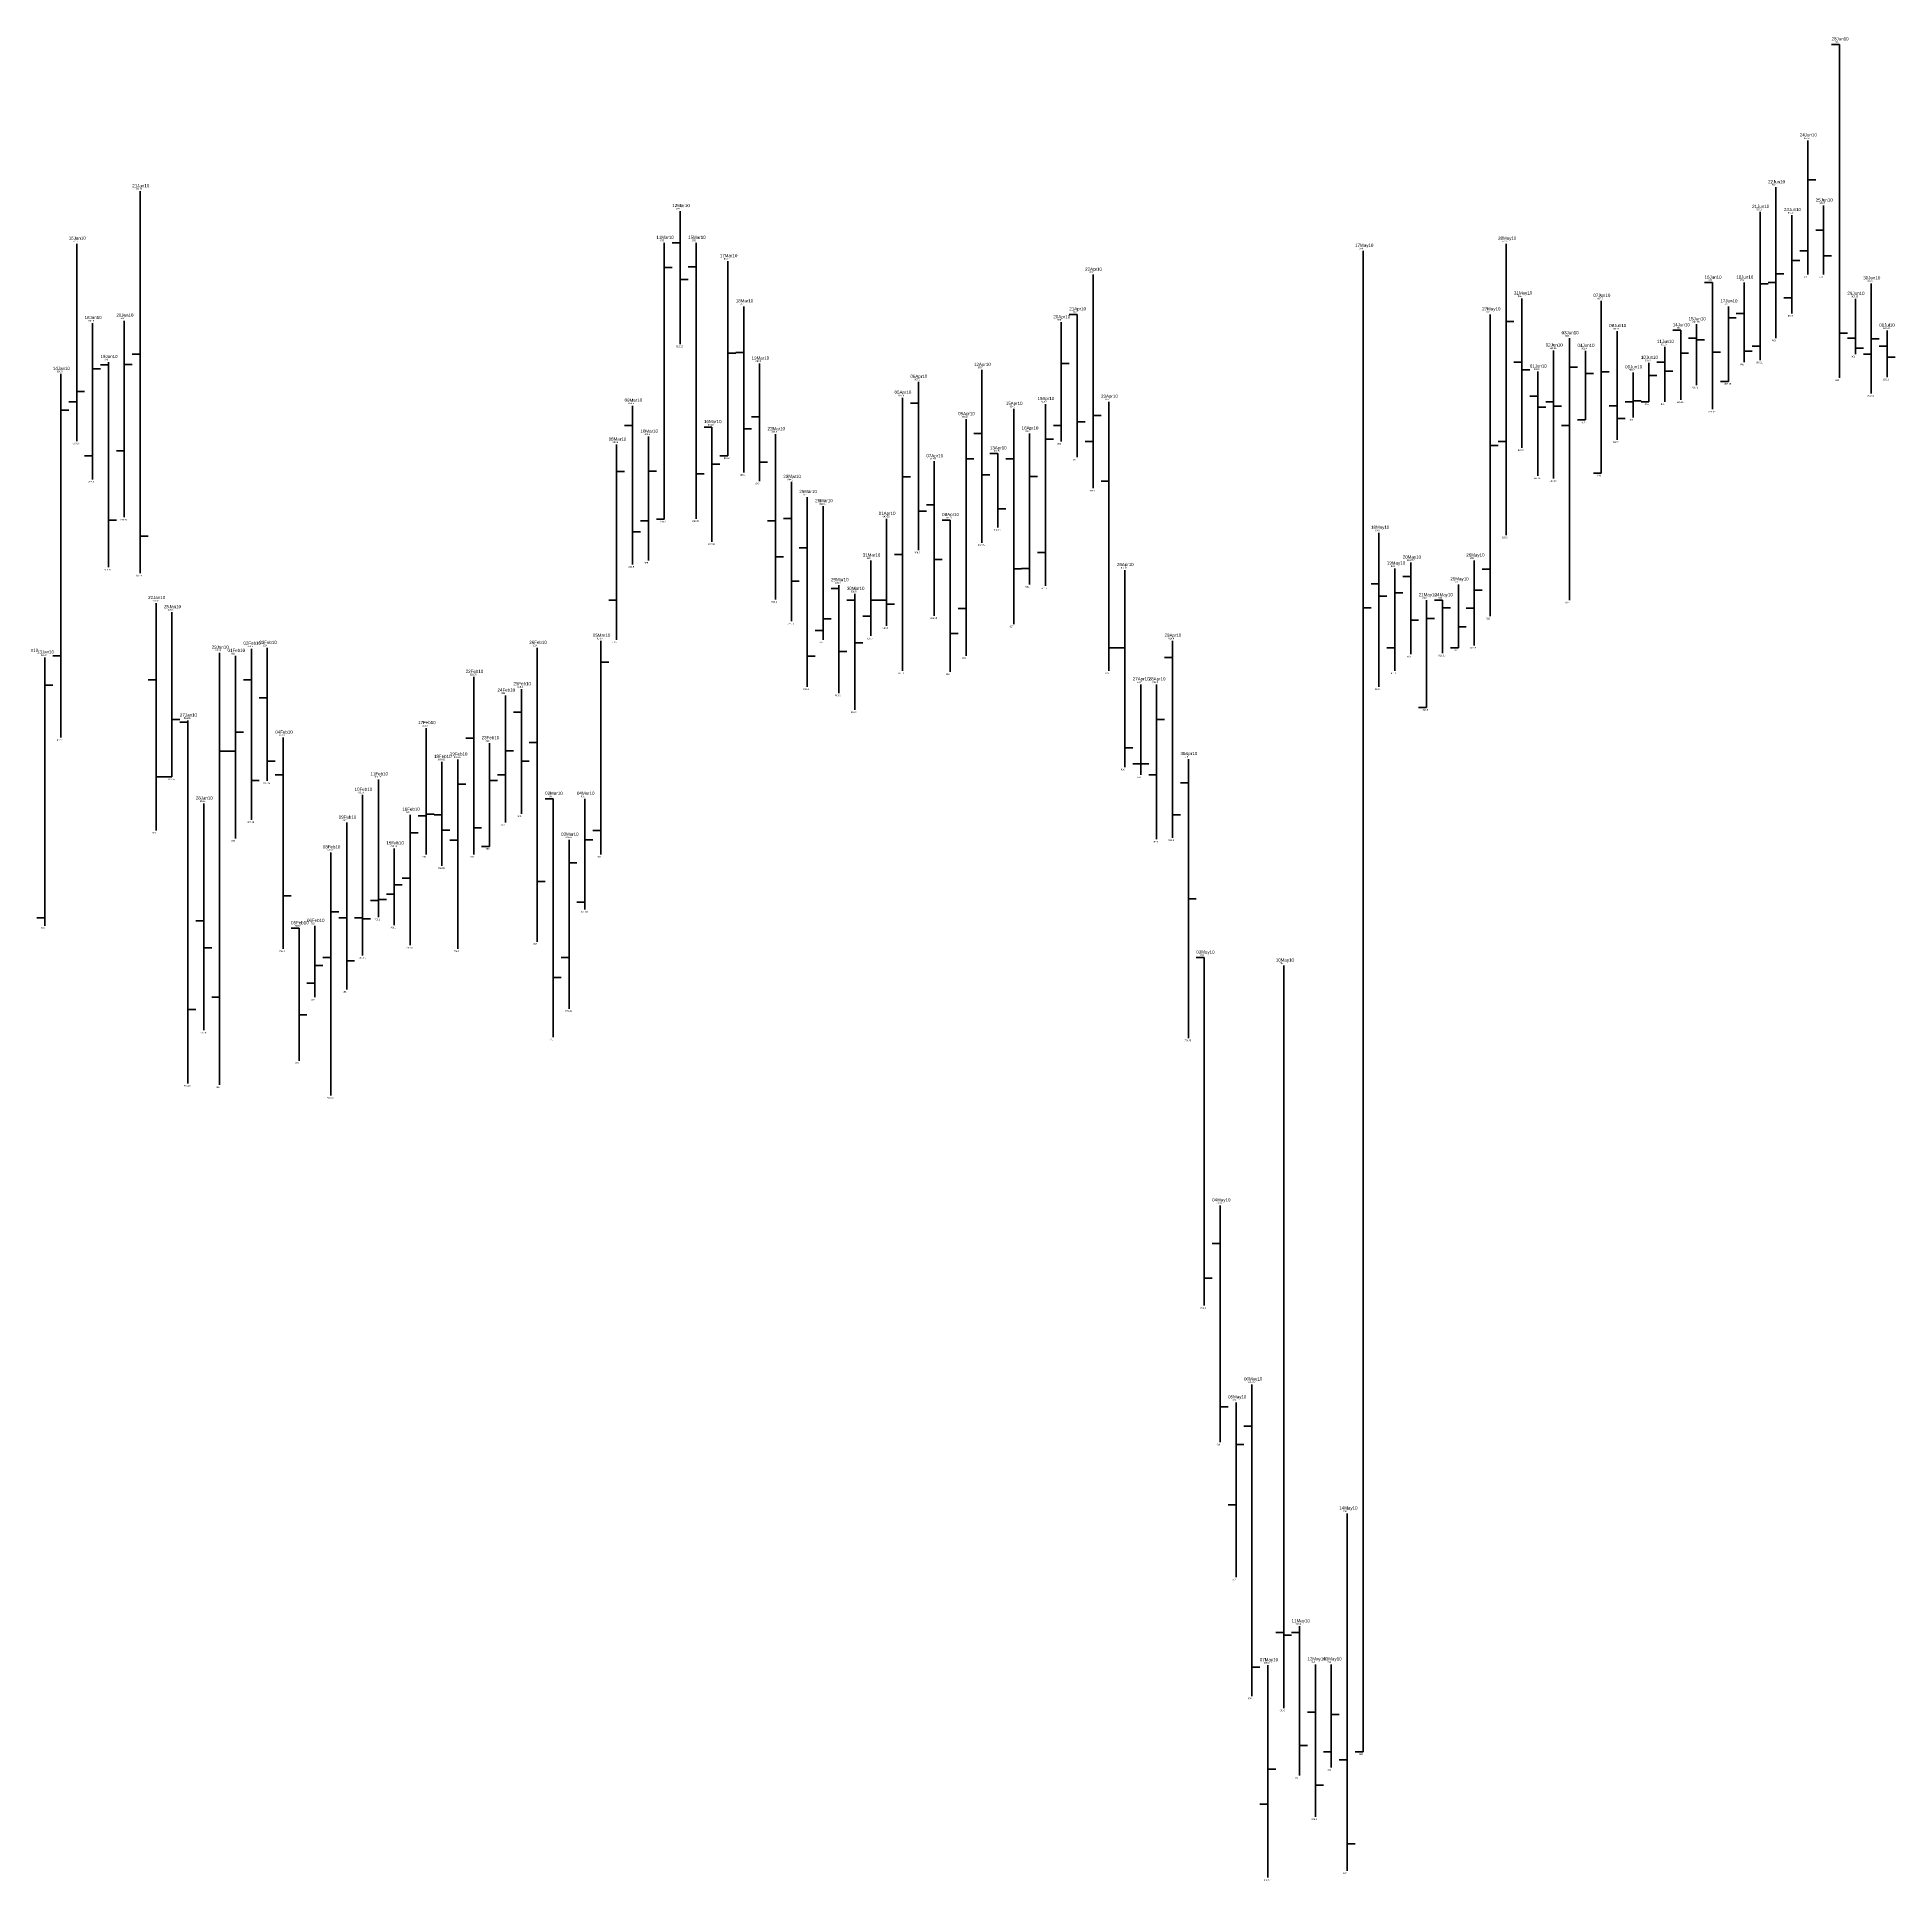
# Model space of a CAD drawing. Header units: inches. Extents: x 0 to 30000, y -20 to 2443.
# Drawn here: x 3731.5 to 3848.5, y 334.4 to 450.5 of the extents above; entities that cross this region are included whole.
import ezdxf

# ---------------------------------------------------------------- set-up
doc = ezdxf.new("R2010")
doc.units = ezdxf.units.IN
doc.header["$MEASUREMENT"] = 0
for name, color, linetype in [('DATE', 7, 'Continuous'), ('Graph', 7, 'Continuous'), ('Rate', 7, 'Continuous')]:
    doc.layers.add(name, color=color, linetype=linetype)
doc.styles.get("Standard").update_dxf_attribs({"font": 'arial.ttf'})

msp = doc.modelspace()

# ---------------------------------------------------------------- linework, layer by layer
at = {"layer": 'Graph', "color": 1, "lineweight": 35}
for p, q in [((3845, 450), (3844.5, 450)), ((3845, 450), (3845, 429)), ((3738, 440.75), (3738, 416.7)), ((3844, 439.85), (3844, 435.5)), ((3772, 439.5), (3772, 431.125)), ((3772, 437.5), (3771.5, 437.5)), ((3773, 437.5), (3773, 420.125)), ((3844, 438.3), (3843.5, 438.3)), ((3844, 436.675), (3844.5, 436.675)), ((3772, 435.2), (3772.5, 435.2)), ((3773, 436), (3772.5, 436)), ((3825, 434), (3825, 424.6)), ((3837, 435), (3836.5, 435)), ((3837, 435), (3837, 427.025)), ((3839, 435), (3839, 430)), ((3846, 433.975), (3846, 430.5)), ((3776, 433.5), (3776, 423.05)), ((3797, 433), (3796.5, 433)), ((3797, 433), (3797, 424)), ((3839, 433.05), (3838.5, 433.05)), ((3831, 431.95), (3831, 425.1)), ((3835, 432), (3834.5, 432)), ((3835, 432), (3835, 427.625)), ((3836, 432.375), (3836, 428.55)), ((3845, 431.825), (3845.5, 431.825)), ((3848, 431.975), (3848, 429.05)), ((3738, 430.5), (3737.5, 430.5)), ((3776, 430.6), (3775.5, 430.6)), ((3827, 430.725), (3827, 422.675)), ((3834, 430.95), (3834, 427.5)), ((3835, 430.55), (3835.5, 430.55)), ((3836, 431.5), (3835.5, 431.5)), ((3836, 431.4), (3836.5, 431.4)), ((3837, 430.625), (3837.5, 430.625)), ((3839, 430.675), (3839.5, 430.675)), ((3846, 431.5), (3845.5, 431.5)), ((3846, 430.875), (3846.5, 430.875)), ((3848, 431), (3847.5, 431)), ((3736, 429.825), (3735.5, 429.825)), ((3736, 430), (3736, 417.075)), ((3777, 429.9), (3777, 422.5)), ((3791, 429.5), (3791, 418.625)), ((3825, 430), (3824.5, 430)), ((3825, 429.5), (3825.5, 429.5)), ((3826, 429.4), (3826, 422.825)), ((3834, 430), (3833.5, 430)), ((3834, 429.425), (3834.5, 429.425)), ((3848, 430.3), (3848.5, 430.3)), ((3787, 428.75), (3787, 418.15)), ((3769, 427.25), (3769, 417.25)), ((3787, 427.4), (3786.5, 427.4)), ((3793, 427.05), (3793, 413.5)), ((3799, 427.5), (3799, 410.55)), ((3826, 427.85), (3825.5, 427.85)), ((3826, 427.15), (3826.5, 427.15)), ((3827, 427.5), (3826.5, 427.5)), ((3827, 427.225), (3827.5, 427.225)), ((3831, 427.25), (3830.5, 427.25)), ((3769, 426), (3768.5, 426)), ((3774, 425.9), (3773.5, 425.9)), ((3774, 425.9), (3774, 418.675)), ((3776, 425.8), (3776.5, 425.8)), ((3777, 426.55), (3776.5, 426.55)), ((3797, 426.225), (3797.5, 426.225)), ((3831, 426.45), (3831.5, 426.45)), ((3778, 425.45), (3778, 415.05)), ((3791, 425.5), (3790.5, 425.5)), ((3774, 423.575), (3774.5, 423.575)), ((3777, 423.7), (3777.5, 423.7)), ((3788, 423.75), (3788, 414.025)), ((3792, 424.25), (3791.5, 424.25)), ((3792, 424.25), (3792, 419.575)), ((3793, 423.9), (3792.5, 423.9)), ((3773, 422.95), (3773.5, 422.95)), ((3779, 422.45), (3779, 413.675)), ((3791, 422.9), (3791.5, 422.9)), ((3799, 422.5), (3798.5, 422.5)), ((3780, 421.5), (3780, 409.55)), ((3736, 420.05), (3736.5, 420.05)), ((3778, 420), (3777.5, 420)), ((3779, 420.15), (3778.5, 420.15)), ((3785, 420.125), (3785, 413.4)), ((3787, 420.6), (3787.5, 420.6)), ((3788, 421), (3787.5, 421)), ((3789, 420.05), (3788.5, 420.05)), ((3789, 420.05), (3789, 410.5)), ((3792, 420.75), (3792.5, 420.75)), ((3738, 419.025), (3738.5, 419.025)), ((3769, 419.3), (3769.5, 419.3)), ((3816, 419.25), (3816, 409.55)), ((3778, 417.725), (3778.5, 417.725)), ((3780, 418.3), (3779.5, 418.3)), ((3788, 417.575), (3788.5, 417.575)), ((3793, 416.975), (3793.5, 416.975)), ((3800, 416.9), (3800, 404.5)), ((3818, 416.5), (3817.5, 416.5)), ((3818, 417.375), (3818, 411.6)), ((3779, 416.2), (3779.5, 416.2)), ((3782, 415.75), (3781.5, 415.75)), ((3782, 415.95), (3782, 409.15)), ((3783, 415.4), (3783, 408.1)), ((3816, 416.025), (3815.5, 416.025)), ((3739, 414.825), (3739, 400.5)), ((3783, 415), (3782.5, 415)), ((3785, 415), (3784.5, 415)), ((3785, 414.75), (3785.5, 414.75)), ((3816, 415.25), (3816.5, 415.25)), ((3820, 415), (3819.5, 415)), ((3820, 415), (3820, 411.675)), ((3820, 414.525), (3820.5, 414.525)), ((3818, 413.75), (3818.5, 413.75)), ((3745, 411.95), (3745, 401.175)), ((3746, 412), (3746, 403.625)), ((3763, 412), (3763, 393.5)), ((3782, 411.775), (3782.5, 411.775)), ((3783, 412.325), (3783.5, 412.325)), ((3789, 412.9), (3789.5, 412.9)), ((3799, 412), (3799.5, 412)), ((3800, 412), (3799.5, 412)), ((3803, 412.45), (3803, 400.05)), ((3780, 411.475), (3780.5, 411.475)), ((3803, 411.4), (3802.5, 411.4)), ((3739, 410), (3738.5, 410)), ((3745, 410), (3744.5, 410)), ((3759, 410.175), (3759, 399)), ((3746, 408.85), (3745.5, 408.85)), ((3762, 409.4), (3762, 401.55)), ((3741, 407.325), (3740.5, 407.325)), ((3741, 407.425), (3741, 384.575)), ((3762, 407.95), (3761.5, 407.95)), ((3747, 406.35), (3747, 393.05)), ((3759, 406.325), (3758.5, 406.325)), ((3763, 406.05), (3762.5, 406.05)), ((3746, 404.875), (3746.5, 404.875)), ((3757, 404.825), (3757, 398.275)), ((3762, 404.875), (3762.5, 404.875)), ((3800, 405.7), (3800.5, 405.7)), ((3804, 405), (3804, 387.425)), ((3739, 403.875), (3739.5, 403.875)), ((3745, 403.65), (3745.5, 403.65)), ((3747, 404), (3746.5, 404)), ((3752, 402.75), (3752, 392.625)), ((3764, 402.5), (3763.5, 402.5)), ((3764, 402.5), (3764, 387.5)), ((3804, 403.5), (3803.5, 403.5)), ((3742, 402.2), (3742, 387.925)), ((3757, 401.5), (3756.5, 401.5)), ((3803, 401.5), (3803.5, 401.5)), ((3751, 401), (3751, 390.5)), ((3757, 400.525), (3757.5, 400.525)), ((3759, 400.675), (3759.5, 400.675)), ((3763, 397.3), (3763.5, 397.3)), ((3747, 396.4), (3747.5, 396.4)), ((3804, 396.2), (3804.5, 396.2)), ((3742, 394.825), (3741.5, 394.825)), ((3748, 394.35), (3747.5, 394.35)), ((3748, 394.35), (3748, 386)), ((3751, 395), (3750.5, 395)), ((3752, 395), (3751.5, 395)), ((3752, 394.95), (3752.5, 394.95)), ((3742, 393.125), (3742.5, 393.125)), ((3751, 392.3), (3751.5, 392.3)), ((3805, 392.5), (3804.5, 392.5)), ((3805, 392.5), (3805, 370.6)), ((3810, 392), (3810, 345.25)), ((3764, 391.25), (3764.5, 391.25)), ((3741, 389.225), (3741.5, 389.225)), ((3748, 388.9), (3748.5, 388.9)), ((3806, 376.9), (3806, 362)), ((3806, 374.5), (3805.5, 374.5)), ((3805, 372.325), (3805.5, 372.325)), ((3808, 365.625), (3808, 346)), ((3806, 364.225), (3806.5, 364.225)), ((3808, 363), (3807.5, 363)), ((3814, 357.5), (3814, 335)), ((3810, 350), (3809.5, 350)), ((3810, 349.85), (3810.5, 349.85)), ((3811, 350), (3810.5, 350)), ((3811, 350.4), (3811, 341)), ((3808, 347.825), (3808.5, 347.825)), ((3812, 348), (3812, 338.4)), ((3812, 345), (3811.5, 345)), ((3811, 342.9), (3811.5, 342.9)), ((3814, 342), (3813.5, 342)), ((3812, 340.4), (3812.5, 340.4)), ((3814, 336.7), (3814.5, 336.7))]:
    msp.add_line(p, q, dxfattribs=at)
at = {"layer": 'Graph', "color": 3, "lineweight": 35}
for p, q in [((3843, 443.95), (3843, 435.5)), ((3841, 441), (3841, 431.5)), ((3843, 441.475), (3843.5, 441.475)), ((3840, 439.45), (3840, 430.125)), ((3842, 439.25), (3842, 433.05)), ((3771, 437.5), (3771, 420.1)), ((3734, 437.45), (3734, 425.025)), ((3775, 436.35), (3775, 424.1)), ((3815, 437), (3815, 342.5)), ((3824, 437.45), (3824, 419.1)), ((3842, 436.4), (3842.5, 436.4)), ((3843, 437), (3842.5, 437)), ((3771, 435.95), (3771.5, 435.95)), ((3798, 435.5), (3798, 422.05)), ((3841, 435.55), (3841.5, 435.55)), ((3840, 434.925), (3840.5, 434.925)), ((3841, 435), (3840.5, 435)), ((3842, 434.05), (3841.5, 434.05)), ((3847, 434.95), (3847, 428.025)), ((3823, 433), (3823, 414)), ((3830, 433.85), (3830, 423)), ((3838, 433.5), (3838, 428.775)), ((3735, 432.45), (3735, 422.6)), ((3737, 432.6), (3737, 420.225)), ((3796, 432.5), (3796, 425)), ((3824, 432.55), (3824.5, 432.55)), ((3838, 432.775), (3838.5, 432.775)), ((3775, 430.55), (3775.5, 430.55)), ((3828, 431.5), (3828, 415)), ((3829, 430.7), (3829, 426.35)), ((3840, 431), (3839.5, 431)), ((3847, 430.5), (3846.5, 430.5)), ((3847, 431.45), (3847.5, 431.45)), ((3735, 429.575), (3735.5, 429.575)), ((3737, 429.85), (3737.5, 429.85)), ((3796, 429.9), (3796.5, 429.9)), ((3828, 429.675), (3828.5, 429.675)), ((3830, 429.375), (3830.5, 429.375)), ((3832, 429.35), (3832, 426.5)), ((3833, 429.95), (3833, 427.5)), ((3733, 429.25), (3733, 406.35)), ((3734, 428.15), (3734.5, 428.15)), ((3829, 429.275), (3829.5, 429.275)), ((3833, 429.15), (3833.5, 429.15)), ((3838, 428.775), (3837.5, 428.775)), ((3733, 426.975), (3733.5, 426.975)), ((3734, 427.5), (3733.5, 427.5)), ((3786, 427.75), (3786, 410.55)), ((3795, 427.35), (3795, 415.9)), ((3832, 427.5), (3831.5, 427.5)), ((3832, 427.55), (3832.5, 427.55)), ((3833, 427.5), (3832.5, 427.5)), ((3790, 426.4), (3790, 411.5)), ((3796, 426), (3795.5, 426)), ((3798, 426.625), (3798.5, 426.625)), ((3828, 426), (3827.5, 426)), ((3829, 426.35), (3828.5, 426.35)), ((3768, 424.8), (3768, 412.5)), ((3770, 425.3), (3770, 417.5)), ((3794, 425.5), (3794, 416)), ((3795, 425.15), (3795.5, 425.15)), ((3798, 425), (3797.5, 425)), ((3823, 424.75), (3823.5, 424.75)), ((3824, 425), (3823.5, 425)), ((3735, 424.1), (3734.5, 424.1)), ((3737, 424.4), (3736.5, 424.4)), ((3775, 424.1), (3774.5, 424.1)), ((3790, 423.9), (3790.5, 423.9)), ((3768, 423.1), (3768.5, 423.1)), ((3770, 423.125), (3770.5, 423.125)), ((3786, 422.775), (3786.5, 422.775)), ((3794, 422.8), (3794.5, 422.8)), ((3830, 423), (3829.5, 423)), ((3770, 420), (3769.5, 420)), ((3771, 420.1), (3770.5, 420.1)), ((3781, 420.925), (3781, 412.5)), ((3786, 417.875), (3785.5, 417.875)), ((3795, 418), (3794.5, 418)), ((3784, 417.5), (3784, 412.75)), ((3794, 417), (3793.5, 417)), ((3817, 417), (3817, 410.55)), ((3822, 417.5), (3822, 412.15)), ((3823, 416.95), (3822.5, 416.95)), ((3817, 415.475), (3817.5, 415.475)), ((3821, 416), (3821, 412)), ((3822, 415.625), (3822.5, 415.625)), ((3740, 414.25), (3740, 403.875)), ((3768, 415), (3767.5, 415)), ((3784, 415), (3784.5, 415)), ((3790, 414.475), (3789.5, 414.475)), ((3815, 414.525), (3815.5, 414.525)), ((3819, 415), (3819, 408.25)), ((3822, 414.5), (3821.5, 414.5)), ((3781, 413.1), (3780.5, 413.1)), ((3781, 413.825), (3781.5, 413.825)), ((3784, 414), (3783.5, 414)), ((3819, 413.85), (3819.5, 413.85)), ((3821, 413.325), (3821.5, 413.325)), ((3767, 412.45), (3767, 399)), ((3817, 412), (3816.5, 412)), ((3821, 412), (3820.5, 412)), ((3732, 411.4), (3732, 394.5)), ((3733, 411.5), (3732.5, 411.5)), ((3743, 411.7), (3743, 384.5)), ((3744, 411.5), (3744, 400)), ((3767, 411.1), (3767.5, 411.1)), ((3732, 409.65), (3732.5, 409.65)), ((3801, 409.7), (3801, 404)), ((3802, 409.7), (3802, 399.95)), ((3761, 409), (3761, 401)), ((3819, 408.25), (3818.5, 408.25)), ((3740, 407.5), (3740.5, 407.5)), ((3802, 407.5), (3802.5, 407.5)), ((3744, 406.7), (3744.5, 406.7)), ((3756, 406.95), (3756, 399)), ((3760, 406), (3760, 399.5)), ((3743, 405.5), (3743.5, 405.5)), ((3744, 405.5), (3743.5, 405.5)), ((3758, 404.975), (3758, 393.05)), ((3761, 405.525), (3761.5, 405.525)), ((3740, 403.875), (3739.5, 403.875)), ((3753, 403.725), (3753, 395.05)), ((3760, 403.65), (3760.5, 403.65)), ((3761, 404), (3760.5, 404)), ((3801, 404.7), (3800.5, 404.7)), ((3801, 404.7), (3801.5, 404.7)), ((3802, 404), (3801.5, 404)), ((3758, 403.425), (3758.5, 403.425)), ((3766, 402.5), (3766, 395.525)), ((3755, 401.5), (3755, 393.275)), ((3756, 401.425), (3755.5, 401.425)), ((3756, 401.525), (3756.5, 401.525)), ((3755, 400.35), (3755.5, 400.35)), ((3767, 400.5), (3766.5, 400.5)), ((3750, 399.125), (3750, 383.825)), ((3754, 399.375), (3754, 394.55)), ((3758, 399.9), (3757.5, 399.9)), ((3760, 399.5), (3759.5, 399.5)), ((3765, 399.925), (3765, 389.275)), ((3766, 399.925), (3766.5, 399.925)), ((3765, 398.475), (3765.5, 398.475)), ((3754, 397.075), (3754.5, 397.075)), ((3755, 397.5), (3754.5, 397.5)), ((3750, 395.375), (3750.5, 395.375)), ((3753, 396.1), (3752.5, 396.1)), ((3753, 396.15), (3753.5, 396.15)), ((3754, 396.5), (3753.5, 396.5)), ((3766, 396), (3765.5, 396)), ((3732, 395), (3731.5, 395)), ((3749, 394.5), (3749, 390)), ((3749, 392), (3749.5, 392)), ((3750, 392.5), (3749.5, 392.5)), ((3765, 392.5), (3764.5, 392.5)), ((3749, 390.9), (3748.5, 390.9)), ((3743, 390), (3742.5, 390)), ((3807, 364.5), (3807, 353.5)), ((3807, 361.85), (3807.5, 361.85)), ((3807, 358.05), (3806.5, 358.05)), ((3809, 347.95), (3809, 334.575)), ((3813, 348), (3813, 341.5)), ((3813, 344.85), (3813.5, 344.85)), ((3813, 342.5), (3812.5, 342.5)), ((3815, 342.5), (3814.5, 342.5)), ((3809, 341.4), (3809.5, 341.4)), ((3809, 339.2), (3808.5, 339.2))]:
    msp.add_line(p, q, dxfattribs=at)

# ---------------------------------------------------------------- texts
at = {"layer": 'DATE'}
for s, p in [('28Jun10', (3844.5, 450.25)), ('24Jun10', (3842.5, 444.2)), ('21Jan10', (3737.5, 441)), ('22Jun10', (3840.5, 441.25)), ('12Mar10', (3771.5, 439.75)), ('21Jun10', (3839.5, 439.7)), ('25Jun10', (3843.5, 440.1)), ('23Jun10', (3841.5, 439.5)), ('15Jan10', (3733.5, 437.7)), ('11Mar10', (3770.5, 437.75)), ('15Mar10', (3772.5, 437.75)), ('28May10', (3823.5, 437.7)), ('17Mar10', (3774.5, 436.6)), ('17May10', (3814.5, 437.25)), ('22Apr10', (3797.5, 435.75)), ('16Jun10', (3836.5, 435.25)), ('18Jun10', (3838.5, 435.25)), ('30Jun10', (3846.5, 435.2)), ('31May10', (3824.5, 434.25)), ('07Jun10', (3829.5, 434.1)), ('29Jun10', (3845.5, 434.225)), ('18Jan10', (3734.5, 432.7)), ('20Jan10', (3736.5, 432.85)), ('18Mar10', (3775.5, 433.75)), ('20Apr10', (3795.5, 432.75)), ('21Apr10', (3796.5, 433.25)), ('27May10', (3822.5, 433.25)), ('15Jun10', (3835.5, 432.625)), ('17Jun10', (3837.5, 433.75)), ('03Jun10', (3827.5, 431.75)), ('08Jun10', (3830.5, 432.2)), ('14Jun10', (3834.5, 432.25)), ('01Jul10', (3847.5, 432.225)), ('02Jun10', (3826.5, 430.975)), ('04Jun10', (3828.5, 430.95)), ('11Jun10', (3833.5, 431.2)), ('14Jan10', (3732.5, 429.5)), ('19Jan10', (3735.5, 430.25)), ('19Mar10', (3776.5, 430.15)), ('12Apr10', (3790.5, 429.75)), ('01Jun10', (3825.5, 429.65)), ('09Jun10', (3831.5, 429.6)), ('10Jun10', (3832.5, 430.2)), ('05Apr10', (3785.5, 428)), ('06Apr10', (3786.5, 429)), ('09Mar10', (3768.5, 427.5)), ('15Apr10', (3792.5, 427.3)), ('19Apr10', (3794.5, 427.6)), ('23Apr10', (3798.5, 427.75)), ('16Mar10', (3773.5, 426.15)), ('22Mar10', (3777.5, 425.7)), ('09Apr10', (3789.5, 426.65)), ('16Apr10', (3793.5, 425.75)), ('08Mar10', (3767.5, 425.05)), ('10Mar10', (3769.5, 425.55)), ('13Apr10', (3791.5, 424.5)), ('07Apr10', (3787.5, 424)), ('23Mar10', (3778.5, 422.7)), ('25Mar10', (3779.5, 421.75)), ('26Mar10', (3780.5, 421.175)), ('01Apr10', (3784.5, 420.375)), ('08Apr10', (3788.5, 420.3)), ('18May10', (3815.5, 419.5)), ('31Mar10', (3783.5, 417.75)), ('20May10', (3817.5, 417.625)), ('26May10', (3821.5, 417.75)), ('26Apr10', (3799.5, 417.15)), ('19May10', (3816.5, 417.25)), ('25May10', (3820.5, 416.25)), ('22Jan10', (3738.5, 415.075)), ('29Mar10', (3781.5, 416.2)), ('30Mar10', (3782.5, 415.65)), ('21May10', (3818.5, 415.25)), ('24May10', (3819.5, 415.25)), ('25Jan10', (3739.5, 414.5)), ('12Jan10', (3730.5, 411.75)), ('13Jan10', (3731.5, 411.65)), ('29Jan10', (3742.5, 411.95)), ('01Feb10', (3743.5, 411.75)), ('02Feb10', (3744.5, 412.2)), ('03Feb10', (3745.5, 412.25)), ('26Feb10', (3762.5, 412.25)), ('05Mar10', (3766.5, 412.7)), ('29Apr10', (3802.5, 412.7)), ('22Feb10', (3758.5, 410.425)), ('24Feb10', (3760.5, 409.25)), ('25Feb10', (3761.5, 409.65)), ('27Apr10', (3800.5, 409.95)), ('28Apr10', (3801.5, 409.95)), ('27Jan10', (3740.5, 407.675)), ('17Feb10', (3755.5, 407.2)), ('04Feb10', (3746.5, 406.6)), ('23Feb10', (3759.5, 406.25)), ('18Feb10', (3756.5, 405.075)), ('19Feb10', (3757.5, 405.225)), ('30Apr10', (3803.5, 405.25)), ('11Feb10', (3752.5, 403.975)), ('28Jan10', (3741.5, 402.45)), ('10Feb10', (3751.5, 403)), ('02Mar10', (3763.5, 402.75)), ('04Mar10', (3765.5, 402.75)), ('09Feb10', (3750.5, 401.25)), ('16Feb10', (3754.5, 401.75)), ('03Mar10', (3764.5, 400.175)), ('08Feb10', (3749.5, 399.375)), ('15Feb10', (3753.5, 399.625)), ('05Feb10', (3747.5, 394.6)), ('06Feb10', (3748.5, 394.75)), ('03May10', (3804.5, 392.75)), ('10May10', (3809.5, 392.25)), ('04May10', (3805.5, 377.15)), ('06May10', (3807.5, 365.875)), ('05May10', (3806.5, 364.75)), ('14May10', (3813.5, 357.75)), ('11May10', (3810.5, 350.65)), ('07May10', (3808.5, 348.2)), ('12May10', (3811.5, 348.25)), ('13May10', (3812.5, 348.25))]:
    msp.add_text(s, height=0.2, dxfattribs=at).set_placement(p)
at = {"layer": 'Rate'}
for s, p in [('900', (3844.75, 450.1)), ('887.9', (3842.75, 444.05)), ('882', (3840.75, 441.1)), ('881.5', (3737.75, 440.85)), ('879.7', (3843.75, 439.95)), ('879', (3771.75, 439.6)), ('878.9', (3839.75, 439.55)), ('878.5', (3841.75, 439.35)), ('874.9', (3733.75, 437.55)), ('875', (3770.75, 437.6)), ('875', (3772.75, 437.6)), ('874.9', (3823.75, 437.55)), ('872.7', (3774.75, 436.45)), ('874', (3814.75, 437.1)), ('871', (3797.75, 435.6)), ('870', (3836.75, 435.1)), ('870', (3838.75, 435.1)), ('871', (3842.75, 435.3)), ('871', (3843.75, 435.3)), ('869.9', (3846.75, 435.05)), ('868', (3824.75, 434.1)), ('867.7', (3829.75, 433.95)), ('867.95', (3845.75, 434.075)), ('865.2', (3736.75, 432.7)), ('867', (3775.75, 433.6)), ('866', (3796.75, 433.1)), ('866', (3822.75, 433.1)), ('867', (3837.75, 433.6)), ('866.1', (3841.75, 432.85)), ('864.9', (3734.75, 432.55)), ('865', (3795.75, 432.6)), ('863', (3827.75, 431.6)), ('863.9', (3830.75, 432.05)), ('864', (3834.75, 432.1)), ('864.75', (3835.75, 432.475)), ('863.95', (3847.75, 432.075)), ('862.25', (3771.75, 430.925)), ('861.45', (3826.75, 430.825)), ('861.4', (3828.75, 430.8)), ('861.9', (3833.75, 431.05)), ('863', (3840.75, 431.3)), ('858.5', (3732.75, 429.35)), ('860', (3735.75, 430.1)), ('859.8', (3776.75, 430)), ('859', (3790.75, 429.6)), ('858.8', (3825.75, 429.5)), ('858.7', (3831.75, 429.45)), ('859.9', (3832.75, 430.05)), ('860', (3838.75, 429.8)), ('860.25', (3839.75, 429.925)), ('861', (3845.75, 430.3)), ('857.5', (3786.75, 428.85)), ('857.1', (3835.75, 428.35)), ('857.55', (3837.75, 428.575)), ('858', (3844.75, 428.8)), ('858.1', (3847.75, 428.85)), ('854.5', (3768.75, 427.35)), ('855.5', (3785.75, 427.85)), ('854.1', (3792.75, 427.15)), ('854.7', (3794.75, 427.45)), ('855', (3798.75, 427.6)), ('855', (3832.75, 427.3)), ('855', (3833.75, 427.3)), ('855.25', (3834.75, 427.425)), ('856.05', (3846.75, 427.825)), ('851.8', (3773.75, 426)), ('852.8', (3789.75, 426.5)), ('852.7', (3828.75, 426.15)), ('853', (3831.75, 426.3)), ('854.05', (3836.75, 426.825)), ('850.05', (3733.75, 424.825)), ('849.6', (3767.75, 424.9)), ('850.6', (3769.75, 425.4)), ('850.9', (3777.75, 425.55)), ('851', (3793.75, 425.6)), ('850', (3795.75, 424.8)), ('850.2', (3830.75, 424.9)), ('848.2', (3774.75, 423.9)), ('847.5', (3787.75, 423.85)), ('848.5', (3791.75, 424.35)), ('848', (3796.75, 423.8)), ('849.2', (3824.75, 424.4)), ('845.2', (3734.75, 422.4)), ('846.1', (3775.75, 422.85)), ('845', (3776.75, 422.3)), ('844.9', (3778.75, 422.55)), ('845.65', (3825.75, 422.625)), ('845.35', (3826.75, 422.475)), ('846', (3829.75, 422.8)), ('843', (3779.75, 421.6)), ('841.85', (3780.75, 421.025)), ('844.1', (3797.75, 421.85)), ('840.45', (3736.75, 420.025)), ('840.2', (3770.75, 419.9)), ('840.25', (3772.75, 419.925)), ('840.25', (3784.75, 420.225)), ('840.1', (3788.75, 420.15)), ('839.15', (3791.75, 419.375)), ('838.5', (3815.75, 419.35)), ('838.2', (3823.75, 418.9)), ('837.35', (3773.75, 418.475)), ('835', (3783.75, 417.6)), ('836.3', (3786.75, 417.95)), ('837.25', (3790.75, 418.425)), ('835', (3821.75, 417.6)), ('834.15', (3735.75, 416.875)), ('833.4', (3737.75, 416.5)), ('834.5', (3768.75, 417.05)), ('835', (3769.75, 417.3)), ('833.8', (3799.75, 417)), ('834', (3816.75, 417.1)), ('834.75', (3817.75, 417.475)), ('831.9', (3781.75, 416.05)), ('830.8', (3782.75, 415.5)), ('832', (3793.75, 415.8)), ('831.8', (3794.75, 415.7)), ('832', (3820.75, 416.1)), ('829.65', (3738.75, 414.925)), ('828.5', (3739.75, 414.35)), ('830.1', (3777.75, 414.85)), ('830', (3818.75, 415.1)), ('830', (3819.75, 415.1)), ('830', (3827.75, 414.8)), ('827.35', (3778.75, 413.475)), ('826.8', (3784.75, 413.2)), ('828.05', (3787.75, 413.825)), ('827', (3792.75, 413.3)), ('828', (3822.75, 413.8)), ('823.4', (3742.75, 411.8)), ('823.9', (3744.75, 412.05)), ('824', (3745.75, 412.1)), ('824', (3762.75, 412.1)), ('824.9', (3766.75, 412.55)), ('825', (3767.75, 412.3)), ('825', (3780.75, 412.3)), ('825.5', (3783.75, 412.55)), ('824.9', (3802.75, 412.55)), ('824', (3820.75, 411.8)), ('824.3', (3821.75, 411.95)), ('822.8', (3731.75, 411.5)), ('823', (3743.75, 411.6)), ('823', (3789.75, 411.3)), ('823.2', (3817.75, 411.4)), ('823.35', (3819.75, 411.475)), ('820.35', (3758.75, 410.275)), ('818.8', (3761.75, 409.5)), ('819.1', (3779.75, 409.35)), ('821.1', (3785.75, 410.35)), ('821', (3788.75, 410.3)), ('821.1', (3798.75, 410.35)), ('819.4', (3800.75, 409.8)), ('819.4', (3801.75, 409.8)), ('819.1', (3815.75, 409.35)), ('821.1', (3816.75, 410.35)), ('818', (3760.75, 409.1)), ('818.3', (3781.75, 408.95)), ('814.85', (3740.75, 407.525)), ('813.9', (3755.75, 407.05)), ('816.2', (3782.75, 407.9)), ('816.5', (3818.75, 408.05)), ('812.7', (3732.75, 406.15)), ('812.7', (3746.75, 406.45)), ('812', (3759.75, 406.1)), ('809.65', (3756.75, 404.925)), ('809.95', (3757.75, 405.075)), ('810', (3803.75, 405.1)), ('807.75', (3739.75, 403.675)), ('807.45', (3752.75, 403.825)), ('809', (3799.75, 404.3)), ('808', (3800.75, 403.8)), ('804.4', (3741.75, 402.3)), ('807.25', (3745.75, 403.425)), ('805.5', (3751.75, 402.85)), ('805', (3763.75, 402.6)), ('805', (3765.75, 402.6)), ('803', (3754.75, 401.6)), ('803.1', (3761.75, 401.35)), ('801', (3738.75, 400.3)), ('802.35', (3744.75, 400.975)), ('802', (3750.75, 401.1)), ('802', (3760.75, 400.8)), ('799.85', (3764.75, 400.025)), ('800', (3743.75, 399.8)), ('798.25', (3749.75, 399.225)), ('798.75', (3753.75, 399.475)), ('798', (3755.75, 398.8)), ('798', (3758.75, 398.8)), ('799', (3759.75, 399.3)), ('798', (3766.75, 398.8)), ('799.9', (3801.75, 399.75)), ('800.1', (3802.75, 399.85)), ('796.55', (3756.75, 398.075)), ('791.05', (3765.75, 395.325)), ('789', (3731.75, 394.3)), ('788.7', (3747.75, 394.45)), ('789', (3748.75, 394.6)), ('790.1', (3752.75, 394.85)), ('789.1', (3753.75, 394.35)), ('786.55', (3754.75, 393.075)), ('787', (3762.75, 393.3)), ('786.1', (3746.75, 392.85)), ('785.25', (3751.75, 392.425)), ('786.1', (3757.75, 392.85)), ('785', (3804.75, 392.6)), ('784', (3809.75, 392.1)), ('780', (3748.75, 389.8)), ('781', (3750.75, 390.3)), ('778.55', (3764.75, 389.075)), ('775.85', (3741.75, 387.725)), ('775', (3763.75, 387.3)), ('774.85', (3803.75, 387.225)), ('772', (3747.75, 385.8)), ('769.15', (3740.75, 384.375)), ('769', (3742.75, 384.3)), ('767.65', (3749.75, 383.625)), ('753.8', (3805.75, 377)), ('741.2', (3804.75, 370.4)), ('731.25', (3807.75, 365.725)), ('729', (3806.75, 364.6)), ('724', (3805.75, 361.8)), ('715', (3813.75, 357.6)), ('707', (3806.75, 353.3)), ('700.8', (3810.75, 350.5)), ('695.9', (3808.75, 348.05)), ('696', (3811.75, 348.1)), ('696', (3812.75, 348.1)), ('692', (3807.75, 345.8)), ('690.5', (3809.75, 345.05)), ('685', (3814.75, 342.3)), ('682', (3810.75, 340.8)), ('683', (3812.75, 341.3)), ('676.8', (3811.75, 338.2)), ('670', (3813.75, 334.8)), ('669.15', (3808.75, 334.375))]:
    msp.add_text(s, height=0.1, dxfattribs=at).set_placement(p)

doc.saveas('drawing.dxf')
